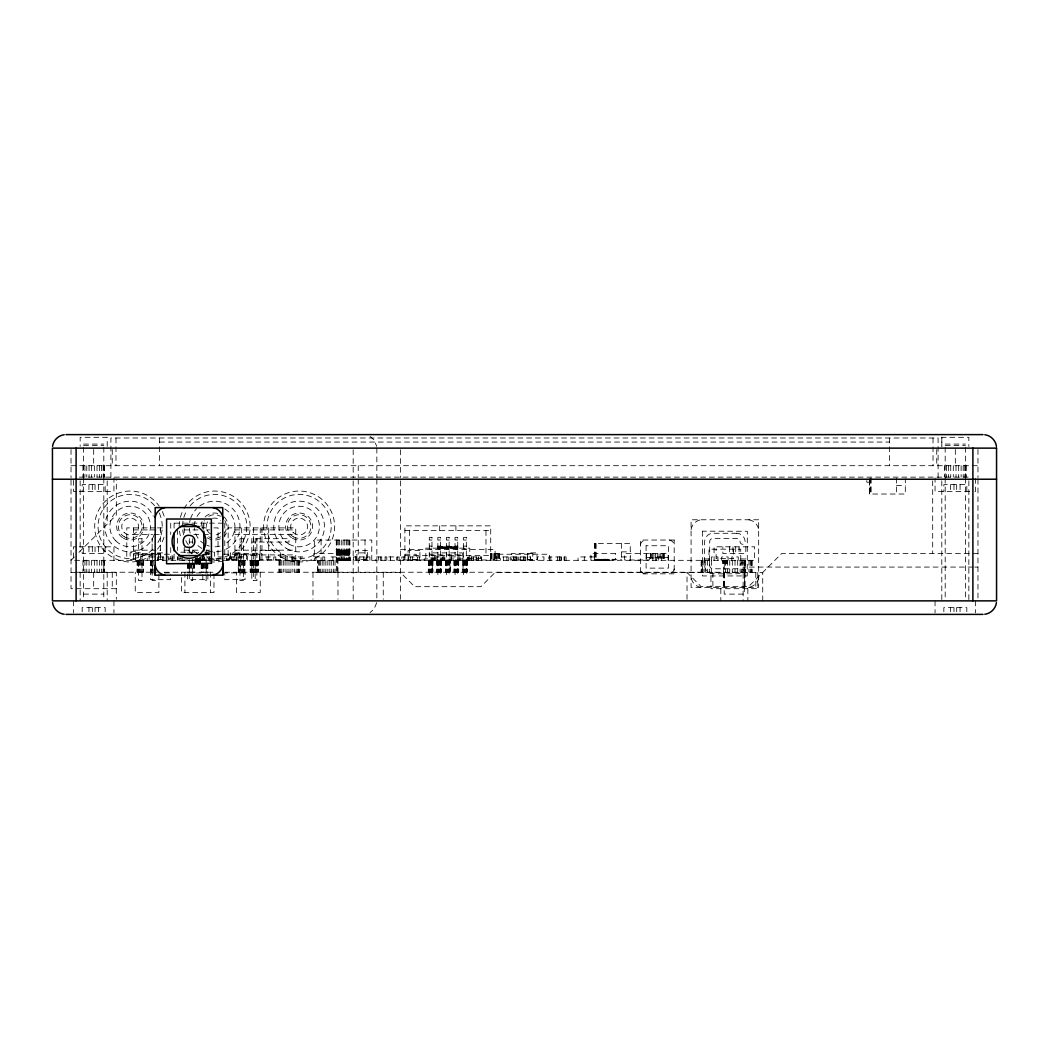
<?xml version="1.0" encoding="UTF-8"?>
<svg xmlns="http://www.w3.org/2000/svg" width="1049" height="1049" viewBox="0 0 1049 1049"><rect width="100%" height="100%" fill="white"/><g stroke="black" fill="none" stroke-linecap="round" stroke-linejoin="round"><path stroke-width="0.75" stroke-dasharray="5 3.75" d="M152.131 542.071L152.131 538.688L152.131 580.595L155.514 580.595L155.514 577.37M253.504 542.071L253.504 538.688M256.887 542.071L256.887 538.688L256.887 580.595L251.812 580.595L251.812 538.688L288.986 538.688L288.986 542.071L251.812 542.071M490.827 553.557L490.827 560.323L490.88 553.557L499.376 553.557M596.107 543.421L596.238 560.323M691.081 529.614L691.081 529.588A11.801 11.801 0 0 1 700.889 519.766M336.283 540.038L336.283 560.323M376.722 602.624L374.047 609.089L370.074 612.577M71.03 560.323L74.427 556.927M78.963 552.39L116.308 515.033L116.308 479.223M941.832 437.315L941.832 446.441L941.818 437.315L968.843 437.315L968.843 446.441M159.566 442.049L889.434 442.049M83.54 444.081L103.812 444.081M945.188 444.081L965.46 444.081M83.54 445.432L103.812 445.432M945.188 445.432L965.46 445.432M71.03 465.704L977.97 465.704M79.37 477.138L969.63 477.138M869.503 482.199L866.802 482.199L866.802 480.521M896.528 485.582L905.313 485.582M76.118 491.391L73.404 491.391L73.404 477.872M79.344 491.391L113.948 491.391L113.948 477.872M969.656 491.391L935.052 491.391L935.052 477.872M974.914 491.391L975.596 491.391L975.596 477.872M869.595 494.027L869.503 478.147L869.464 494.027L905.313 494.027L905.313 478.672M223.175 523.149L170.712 523.149L170.712 534.544M155.803 527.883L126.785 527.883L126.785 560.323M157.402 527.883L163.277 527.883M201.723 527.883L209.669 527.883M213.97 527.883L218.022 527.883L218.022 560.323M133.551 529.902L160.576 529.902M184.231 529.902L198.549 529.902M206.496 529.902L209.669 529.902M234.924 529.902L295.739 529.902M404.888 530.584L490.709 530.584M133.551 534.636L152.63 534.636M154.216 534.636L160.576 534.636M193.777 534.636L201.723 534.636M203.309 534.636L209.669 534.636M234.924 534.636L295.739 534.636M429.277 540.038L431.978 540.038M437.866 540.038L440.567 540.038M446.441 540.038L449.142 540.038M455.03 540.038L457.731 540.038M463.606 540.038L466.32 540.038M138.612 542.071L141.995 542.071M189.305 542.071L192.675 542.071M239.985 542.071L243.368 542.071M429.277 546.123L431.978 546.123M437.866 546.123L440.567 546.123M446.441 546.123L449.142 546.123M455.03 546.123L457.731 546.123M463.606 546.123L466.32 546.123M76.118 546.804L73.404 546.804L73.404 560.323L754.611 560.323L754.611 546.804L714.067 546.804L714.067 560.323M79.344 546.804L113.948 546.804L113.948 560.323M437.669 546.804L457.915 546.804L457.875 548.155M429.277 548.824L431.978 548.824M437.866 548.824L440.567 548.824M446.441 548.824L449.142 548.824M455.03 548.824L457.731 548.824M463.606 548.824L466.32 548.824M400.495 549.506L495.102 549.506L495.102 559.982L400.495 559.982M133.551 550.174L160.576 550.174M184.231 550.174L200.136 550.174M206.496 550.174L209.669 550.174M234.924 550.174L295.739 550.174M336.296 550.174L349.789 550.174M621.48 551.866L630.265 551.866M180.848 552.207L198.549 552.207M204.988 552.207L214.639 552.207L214.639 559.982L180.848 559.982L180.848 555.314M157.534 552.889L165.139 552.889M187.273 552.889L198.549 552.889M205.001 552.889L208.227 552.889L208.227 559.982M133.551 553.557L155.803 553.557M157.402 553.557L160.576 553.557M204.909 553.557L211.269 553.557M234.924 553.557L261.948 553.557M341.869 553.557L313.821 553.557L313.821 560.323M977.97 553.557L781.649 553.557L748.527 586.679L701.217 586.679L687.029 572.479L687.029 599.294M204.647 554.239L209.236 554.239L209.236 560.323M223.424 554.239L259.916 554.239L259.916 560.323M405.045 554.239L416.204 554.239L416.204 560.323M133.551 554.908L160.576 554.908M201.723 554.908L209.669 554.908M234.924 554.908L295.739 554.908M429.211 554.908L463.002 554.908L463.042 572.23M404.888 555.59L490.709 555.59M211.269 556.94L199.612 556.94L199.664 564.375M222.926 556.94L216.5 556.94L216.671 560.323M243.198 556.94L226.636 556.94L226.636 560.323M280.699 556.94L302.833 556.94L302.833 560.323M449.142 556.94L459.96 556.94L459.96 560.323M594.442 556.94L578.051 556.94L578.051 560.323M621.48 556.94L630.265 556.94M662.194 556.94L655.769 556.94L655.769 560.323M646.486 557.609L668.108 557.609M468.077 558.291L481.583 558.291M168.351 558.96L181.923 558.96M231.541 558.96L195.402 558.96L195.494 564.375L195.717 558.96M471.447 558.96L424.15 558.96L424.15 560.323M708.993 558.96L703.25 558.96L703.25 560.323M740.764 558.96L746.508 558.96L746.508 560.323M594.416 559.301L621.48 559.301M157.534 559.642L165.139 559.642M280.699 559.642L260.086 559.642L260.086 550.515L280.699 550.515L280.699 560.323M527.542 559.642L536.996 559.642L536.996 552.889L527.542 552.889L527.542 560.323M722.866 563.693L722.866 560.323L722.853 563.693L726.865 563.693L726.891 560.323M973.092 567.076L743.125 567.076L743.125 600.867M974.718 567.076L977.97 567.076M76.105 572.23L157.311 572.23M164.26 572.23L213.97 572.23M224.656 572.23L751.963 572.23L751.963 560.323M71.03 572.479L116.308 572.479L116.308 599.294M153.56 572.911L150.44 572.911L150.44 579.664L170.712 579.664L170.712 574.262M164.483 572.911L170.712 572.911M187.614 572.911L207.886 572.911M116.308 588.699L71.03 588.699L71.03 479.223M83.54 594.114L103.812 594.114M700.902 587.348L700.929 587.348A11.801 11.801 0 0 1 691.094 577.553M370.074 436.423L374.047 439.911L376.722 446.376M977.97 449.483L977.97 477.715M977.97 479.223L977.97 599.254M975.596 600.867L975.596 612.878M968.843 480.848L968.843 600.867M966.811 491.391L966.811 484.625L943.838 484.625L943.838 491.391M966.811 611.685L966.811 607.62L943.838 607.62L943.838 611.685M966.142 465.704L966.142 477.138M965.801 465.704L965.801 477.138M965.46 447.294L965.46 477.872M965.46 478.16L965.46 599.228M964.805 465.704L964.805 477.138M963.205 465.704L963.205 477.138M961.12 465.704L961.12 477.138M960.058 484.625L960.058 491.391M960.058 607.62L960.058 611.685M958.668 465.704L958.668 477.138M956.675 484.625L956.675 491.391M956.675 607.62L956.675 611.685M956.006 465.704L956.006 477.138M955.324 449.483L955.324 465.704M953.974 484.625L953.974 491.391M953.974 607.62L953.974 611.685M953.305 465.704L953.305 477.138M950.722 465.704L950.722 477.138M950.591 484.625L950.591 491.391M950.591 607.62L950.591 611.685M948.427 465.704L948.427 477.138M946.578 465.704L946.578 477.138M945.188 447.294L945.188 477.872M945.188 478.16L945.188 599.228M944.598 465.704L944.598 477.138M941.805 480.848L941.805 600.867M938.094 477.715L938.094 437.997L110.906 437.997L110.906 477.715M936.744 449.483L936.744 465.704M935.052 600.867L935.052 612.878M933.02 437.997L933.02 465.704M932.692 480.835L932.692 553.557M896.528 478.147L896.528 494.027M889.434 437.997L889.434 465.704M871.155 478.147L871.155 494.027M870.513 478.147L870.513 494.027M869.962 478.147L869.962 494.027M762.728 600.867L762.728 572.479L495.102 572.479L480.914 586.679L414.683 586.679L400.495 572.479L312.969 572.479L312.969 599.294M757.745 572.479L757.745 588.699L710.934 588.699L710.934 572.479M755.791 572.479L755.791 588.699M751.91 560.323L751.91 572.23M751.176 560.323L751.176 572.23M750.245 560.323L750.245 572.23M748.973 560.323L748.973 572.23M747.858 588.699L747.858 600.867M745.826 546.804L745.826 553.557L722.853 553.557L722.853 546.804M745.669 560.323L745.669 572.23M745.144 560.323L745.144 572.23M745.065 572.479L745.065 588.699M744.816 560.323L744.816 572.23M744.672 572.479L744.672 588.699M744.475 560.323L744.475 594.114L724.203 594.114L724.295 560.323M743.807 560.323L743.754 572.23M742.22 560.323L742.22 572.23M741.774 560.323L741.774 572.23M740.764 560.323L740.751 549.165L708.993 549.165L708.993 560.323M740.135 560.323L740.135 572.23M739.073 546.804L739.073 553.557M738.221 560.323L738.221 556.94L731.809 556.94L731.809 560.323M737.683 560.323L737.683 572.23M735.69 546.804L735.69 553.557M735.021 560.323L735.021 572.23M733.657 549.165L733.657 558.632L716.087 558.632L716.087 549.165M732.989 546.804L732.989 553.557M732.307 560.323L732.307 572.23M729.737 560.323L729.737 572.23M729.606 546.804L729.606 553.557M728.085 560.323L728.085 556.94L721.673 556.94L721.673 560.323M727.442 560.323L727.442 572.23M726.708 560.323L726.708 563.693M726.498 560.323L726.419 563.693M726.236 563.693L726.144 560.323L726.039 563.693M725.816 560.323L725.816 563.693M725.58 560.323L725.593 572.23M725.331 560.323L725.331 563.693M725.069 560.323L725.2 563.693M724.938 560.323L724.938 563.693M724.807 560.323L724.675 563.693L724.557 560.323M724.387 572.479L724.387 588.699M724.059 563.693L724.059 560.323L723.823 563.693M723.994 572.479L723.994 588.699M723.613 572.23L723.508 560.323L723.338 563.693M723.613 572.479L723.613 588.699M723.115 560.323L723.115 563.693M720.82 588.699L720.82 600.867M717.949 560.323L717.949 556.94L711.524 556.94L711.524 560.323M712.874 572.479L712.874 588.699M711.366 560.323L711.366 572.23M709.373 560.323L709.373 572.23M707.459 560.323L707.459 572.23M705.702 560.323L705.702 572.23M704.154 560.323L704.154 572.23M702.896 560.323L702.896 572.23M701.951 560.323L701.951 572.23M701.375 560.323L701.217 572.23L701.178 560.323M668.108 560.323L668.108 553.557L624.693 553.557L624.693 559.982L649.357 559.982L649.357 553.557M664.109 553.557L664.109 560.323M663.886 553.557L664.056 560.323M663.204 553.557L663.204 560.323M662.116 553.557L662.194 560.323M661.683 557.609L661.683 560.323M660.7 553.557L660.7 560.323M659.06 553.557L659.06 560.323M658.313 557.609L658.313 560.323M657.29 553.557L657.29 560.323M656.281 557.609L656.281 560.323M655.533 553.557L655.533 560.323M653.894 553.557L653.894 560.323M652.898 557.609L652.898 560.323M652.478 553.557L652.478 560.323M651.39 553.557L651.39 560.323M650.708 553.557L650.537 560.323L650.485 553.557M646.486 553.557L646.486 560.323M630.265 560.323L630.265 543.421L594.416 543.421L594.442 560.323L594.442 555.249L591.741 555.249L591.741 556.94M621.48 543.421L621.48 560.323M609.653 559.301L609.653 560.323M607.961 559.301L607.961 560.323M607.305 559.301L607.305 560.323M606.742 559.301L606.742 560.323M606.178 559.301L606.309 560.323M605.798 559.301L605.798 560.323M605.247 559.301L605.247 560.323M604.578 559.301L604.578 560.323M603.922 559.301L603.922 560.323M603.359 559.301L603.359 560.323M602.991 560.323L602.926 559.301L602.86 560.323M602.428 559.301L602.428 560.323M601.864 559.301L601.864 560.323M601.208 559.301L601.208 560.323M600.539 559.301L600.539 560.323M599.989 559.301L599.989 560.323M599.608 559.301L599.608 560.323M599.477 559.301L599.412 560.323M599.045 559.301L599.045 560.323M598.481 559.301L598.481 560.323M597.825 559.301L597.825 560.323M597.169 559.301L597.169 560.323M596.606 559.301L596.606 560.323M595.452 543.421L595.452 559.301M594.914 543.421L594.914 559.301M584.306 556.94L584.306 560.323M566.067 560.323L566.067 556.94L548.824 556.94L548.824 560.323M564.375 556.94L564.375 560.323M564.034 556.94L564.034 560.323M561.333 556.94L561.333 560.323M560.992 556.94L560.992 560.323M559.642 556.94L559.642 560.323M559.301 556.94L559.301 560.323M557.609 556.94L557.609 560.323M550.856 556.94L550.856 560.323M549.506 560.323L549.506 554.239L494.761 554.239L494.761 560.323M543.933 560.323L543.933 556.94L537.508 556.94L537.508 560.323M530.584 560.323L530.584 556.94L500.176 556.94L500.334 560.323M530.414 556.94L530.414 560.323M527.201 556.94L527.201 560.323M525.51 556.94L525.51 560.323M523.989 556.94L523.989 560.323M523.818 556.94L523.818 560.323M520.278 556.94L520.278 560.323M518.757 556.94L518.757 560.323M517.065 556.94L517.065 560.323M516.724 556.94L516.724 560.323M515.203 556.94L515.203 560.323M513.853 556.94L513.853 560.323M513.682 556.94L513.682 560.323M510.312 556.94L510.312 560.323M508.791 556.94L508.791 560.323M506.929 556.94L506.929 560.323M503.546 556.94L503.546 560.323M499.324 553.557L499.376 560.323M499.167 553.557L499.167 560.323M498.655 553.557L498.655 560.323M497.305 553.557L497.305 560.323M496.793 560.323L496.793 556.94L493.41 556.94L493.41 560.323M496.111 553.557L496.111 560.323M495.272 553.557L495.272 560.323M494.59 553.557L494.59 560.323M494.092 553.557L494.092 560.323M492.912 553.557L492.912 560.323M491.037 553.557L491.037 560.323M490.709 560.323L490.709 525.851L404.888 525.851L404.888 560.323M485.975 530.584L485.975 555.59M481.583 560.323L481.583 556.94L467.736 556.94L467.736 560.323M480.914 556.94L480.914 558.291M478.541 556.94L478.541 560.323M478.213 556.94L478.213 560.323M476.521 556.94L476.521 560.323M476.18 556.94L476.18 560.323M473.479 556.94L473.479 560.323M471.447 556.94L471.447 560.323M469.755 560.323L469.755 548.155L425.828 548.155L425.828 558.96M468.746 556.94L468.746 558.291M468.077 556.94L468.077 560.323M467.251 560.323L467.329 572.23M467.028 560.323L467.028 572.23M466.687 560.323L466.687 572.23M466.228 560.323L466.228 572.23M465.69 560.323L465.69 572.23M465.113 560.323L465.113 572.23M464.523 560.323L464.523 572.23M463.96 560.323L463.96 572.23M462.609 560.323L462.609 572.23M462.321 554.908L462.321 552.889L429.893 552.889L429.893 554.908M458.741 560.323L458.675 572.23M458.452 560.323L458.452 572.23M458.098 560.323L458.098 572.23M457.928 556.94L457.928 560.323M457.39 546.804L457.39 548.155M457.194 546.804L457.194 548.155M457.115 560.323L457.115 572.23M456.971 546.804L456.971 548.155M456.708 546.804L456.708 548.155M456.525 560.323L456.525 572.23M456.433 546.804L456.433 548.155M456.131 546.804L456.131 548.155M455.909 525.851L455.909 530.584M455.935 560.323L455.935 572.23M455.791 546.804L455.791 548.155M455.436 546.804L455.436 548.155M455.371 560.323L455.371 572.23M454.873 560.323L454.873 572.23M454.663 546.804L454.663 548.155M454.466 560.323L454.466 572.23M454.243 546.804L454.243 548.155M454.178 560.323L454.178 572.23M454.033 560.323L454.033 572.23M453.797 546.804L453.797 548.155M453.338 546.804L453.338 548.155M452.866 546.804L452.866 548.155M452.368 546.804L452.368 548.155M451.87 546.804L451.87 548.155M451.345 546.804L451.345 548.155M451.345 556.94L451.345 560.323M451.175 556.94L451.175 560.323M450.821 546.804L450.821 548.155M450.283 546.804L450.283 548.155M449.746 546.804L449.746 548.155M449.864 560.323L449.864 572.23M449.523 560.323L449.523 572.23M448.631 546.804L448.631 548.155M448.526 560.323L448.526 572.23M448.08 546.804L448.08 548.155M447.949 560.323L447.949 572.23M447.517 546.804L447.517 548.155M447.359 560.323L447.359 572.23M446.966 546.804L446.966 548.155M446.795 560.323L446.795 572.23M446.284 560.323L446.284 572.23M445.851 546.804L445.851 548.155M445.877 560.323L445.877 572.23M445.602 560.323L445.602 572.23M445.445 560.323L445.445 572.23M445.314 546.804L445.314 548.155M444.776 546.804L444.776 548.155M444.75 560.323L444.75 556.94L431.073 556.94L431.073 560.323M444.238 546.804L444.238 548.155M443.727 546.804L443.727 548.155M443.216 546.804L443.216 548.155M443.071 556.94L443.071 560.323M442.73 546.804L442.73 548.155M442.73 556.94L442.73 560.323M442.258 546.804L442.258 548.155M441.799 546.804L441.799 548.155M441.511 560.323L441.511 572.23M441.354 546.804L441.354 548.155M441.288 560.323L441.288 572.23M441.039 556.94L441.039 560.323M440.934 546.804L440.934 548.155M440.934 560.323L440.934 572.23M440.475 560.323L440.475 572.23M440.147 546.804L440.147 548.155M439.951 560.323L439.951 572.23M439.688 525.851L439.688 530.584M439.793 546.804L439.793 548.155M439.465 546.804L439.465 548.155M439.361 560.323L439.361 572.23M439.164 546.804L439.164 548.155M438.875 546.804L438.875 548.155M438.77 560.323L438.77 572.23M438.626 546.804L438.626 548.155M438.403 546.804L438.403 548.155M438.207 546.804L438.207 548.155M438.207 560.323L438.207 572.23M438.036 546.804L437.905 548.155M437.485 556.94L437.485 560.323M437.302 560.323L437.302 572.23M437.013 560.323L437.013 572.23M436.869 560.323L436.869 572.23M435.964 556.94L435.964 560.323M434.286 556.94L434.286 560.323M433.945 556.94L433.945 560.323M432.922 560.323L432.922 572.23M432.699 560.323L432.699 572.23M432.254 556.94L432.358 572.23M431.9 560.323L431.9 572.23M431.362 560.323L431.362 572.23M430.785 560.323L430.785 572.23M430.182 560.323L430.182 572.23M429.618 560.323L429.618 572.23M429.12 560.323L429.12 572.23M428.713 560.323L428.713 572.23M428.438 560.323L428.28 572.23M419.416 560.323L419.416 556.94L401.846 556.94L401.846 560.323M417.384 556.94L417.384 560.323M412.65 556.94L412.65 560.323M410.631 556.94L410.631 560.323M409.608 530.584L409.608 555.59M408.599 556.94L408.599 560.323M403.865 556.94L403.865 560.323M400.495 449.772L400.495 477.583M400.495 480.848L400.495 599.241M399.144 560.323L399.144 556.94L388.327 556.94L388.327 560.323M397.112 556.94L397.112 560.323M396.942 556.94L396.942 560.323M390.516 556.94L390.516 560.323M390.359 556.94L390.359 560.323M386.806 560.323L386.806 556.94L375.319 556.94L375.319 560.323M385.114 556.94L385.114 560.323M383.252 572.479L383.252 599.294M381.731 556.94L381.731 560.323M380.381 556.94L380.381 560.323M378.689 556.94L378.689 560.323M376.84 448.133L376.84 477.583M376.84 479.223L376.84 599.241M371.766 560.323L371.766 540.038L314.32 540.038L314.32 560.323M369.904 560.323L369.904 556.94L353.356 556.94L353.356 560.323M367.032 556.94L367.032 560.323M366.363 559.642L366.363 552.889L356.896 552.889L356.896 559.642M365.013 540.038L365.013 560.323M363.492 556.94L363.492 560.323M359.768 556.94L359.768 560.323M358.247 465.704L358.247 477.715M358.247 479.223L358.247 572.479M356.227 556.94L356.227 560.323M353.185 449.772L353.185 477.583M353.185 480.848L353.185 599.241M350.143 560.323L350.143 556.94L330.881 556.94L330.881 560.323M349.868 540.038L349.868 560.323M349.632 540.038L349.75 560.323M349.474 550.174L349.474 560.323M349.16 550.174L349.33 560.323M348.95 540.038L348.963 560.323M348.753 550.174L348.753 560.323M348.517 550.174L348.517 560.323M348.255 550.174L348.111 560.323M347.862 540.038L347.966 560.323M347.678 550.174L347.678 560.323M347.35 550.174L347.35 560.323M347.022 550.174L347.022 560.323M346.668 550.174L346.668 560.323M346.458 540.038L346.458 560.323M346.301 550.174L346.301 560.323M345.921 550.174L345.921 560.323M345.527 550.174L345.527 560.323M345.134 550.174L345.134 560.323M344.806 540.038L344.806 560.323M344.728 550.174L344.57 560.323M344.308 550.174L344.308 560.323M343.888 550.174L343.888 560.323M343.469 550.174L343.469 560.323M343.049 540.038L343.049 560.323M342.617 550.174L342.617 560.323M342.197 550.174L342.197 560.323M341.777 550.174L341.869 560.323M341.699 556.94L341.699 560.323M341.371 550.174L341.358 560.323M341.279 540.038L341.279 560.323M340.951 550.174L340.951 560.323M340.558 550.174L340.558 560.323M340.164 550.174L340.164 560.323M339.784 550.174L339.784 560.323M339.64 540.038L339.666 560.323M339.43 550.174L339.325 560.323M339.076 550.174L339.076 560.323M338.735 550.174L338.735 560.323M338.224 540.038L338.421 560.323M338.119 550.174L338.145 560.323M337.844 550.174L337.975 572.23M337.975 572.479L337.975 599.294M337.581 550.174L337.581 560.323M337.149 540.038L337.253 572.23M337.122 550.174L336.926 560.323M336.768 550.174L336.768 560.323M336.506 550.174L336.506 560.323M336.467 540.038L336.309 572.23M335.037 560.323L335.037 572.23M333.503 560.323L333.503 572.23M332.913 556.94L332.913 560.323M331.733 560.323L331.733 572.23M329.832 560.323L329.832 572.23M327.839 560.323L327.839 572.23M325.859 560.323L325.859 572.23M324.797 560.323L324.797 556.94L313.992 556.94L313.992 560.323M323.944 560.323L323.944 572.23M322.777 556.94L322.777 560.323M322.187 560.323L322.187 572.23M321.086 540.038L321.086 560.323M320.64 560.323L320.64 572.23M319.368 560.323L319.368 572.23M318.424 560.323L318.424 572.23M317.847 572.23L317.703 560.323L317.65 572.23M316.011 556.94L316.011 560.323M300.814 556.94L300.814 560.323M299.162 560.323L299.122 572.23M298.978 560.323L298.978 572.23M298.388 560.323L298.388 572.23M297.457 560.323L297.457 572.23M296.185 560.323L296.185 572.23M295.739 560.323L295.739 527.883L228.157 527.883L228.157 560.323M294.638 560.323L294.638 572.23M294.048 556.94L294.048 560.323M292.881 560.323L292.881 572.23M292.186 556.94L292.186 560.323M292.028 556.94L292.028 560.323M290.966 560.323L290.966 572.23M288.986 560.323L288.986 572.23M287.124 556.94L287.124 560.323M286.993 560.323L286.993 572.23M285.774 556.94L285.774 560.323M285.079 560.323L285.079 572.23M283.322 560.323L283.322 572.23M281.775 560.323L281.775 572.23M280.516 560.323L280.516 572.23M279.572 560.323L279.572 572.23M278.995 560.323L278.85 572.23M275.808 560.323L275.808 556.94L264.991 556.94L264.991 560.323M273.776 556.94L273.776 560.323M268.701 527.883L268.701 560.323M267.023 556.94L267.023 560.323M261.948 527.883L261.948 560.323M260.257 527.883L260.257 553.557M260.257 572.23L260.257 592.515L236.602 592.515L236.602 572.23M259.588 560.323L259.588 555.59L247.42 555.59L247.42 560.323M258.46 560.323L258.46 572.23M258.159 560.323L258.159 572.23M257.661 560.323L257.661 572.23M257.005 560.323L257.005 572.23M256.467 560.323L256.467 572.23M256.231 560.323L256.231 572.23M255.969 560.323L255.969 572.23M255.405 560.323L255.405 572.23M255.195 538.688L255.195 580.595M254.54 560.323L254.553 572.23M253.714 560.323L253.714 572.23M253.504 527.883L253.504 580.595M253.032 560.323L253.032 572.23M252.875 560.323L252.875 572.23M252.455 560.323L252.455 572.23M252.048 560.323L252.062 572.23M251.354 560.323L251.354 572.23M250.763 560.323L250.763 572.23M250.357 560.323L250.357 572.23M250.147 560.323L250.147 572.23M246.41 554.239L246.41 560.323M245.06 560.323L244.955 572.23M244.64 560.323L244.64 572.23M244.142 560.323L244.142 572.23M243.486 560.323L243.486 572.23M242.725 560.323L242.725 572.23M241.886 560.323L241.886 572.23M241.676 527.883L241.676 560.323M241.047 560.323L241.047 572.23M240.326 556.94L240.234 572.23M239.526 560.323L239.526 572.23M238.936 560.323L238.936 572.23M238.529 560.323L238.529 572.23M238.293 556.94L238.32 572.23M236.943 554.239L236.943 560.323M236.772 556.94L236.772 560.323M234.924 527.883L234.924 560.323M233.062 556.94L233.062 560.323M231.541 556.94L231.541 560.323M229.508 556.94L229.508 560.323M224.774 523.149L224.774 558.96M213.97 573.79L213.97 592.515L181.529 592.515L181.529 572.23M210.587 572.23L210.587 592.515M209.577 556.94L209.577 560.323M207.886 563.3L207.781 572.23M207.886 574.262L207.886 579.664L187.614 579.664L187.614 574.262M207.466 563.3L207.466 572.23M206.968 563.3L206.968 572.23M206.312 563.3L206.312 572.23M206.194 549.978L206.194 580.595L202.811 580.595L202.811 574.144M205.552 563.3L205.552 572.23M204.712 563.3L204.712 572.23M204.503 556.94L204.503 560.323M203.834 523.149L203.834 528.027M203.834 554.082L203.834 558.96M203.873 563.3L203.873 572.23M203.073 563.3L203.073 572.23M202.811 554.803L202.811 572.531M202.483 556.94L202.483 560.323M202.352 563.3L202.352 572.23M201.775 563.3L201.775 572.23M201.369 563.3L201.369 572.23M201.159 563.3L201.159 572.23M200.792 556.94L200.792 560.323M200.451 558.96L200.451 564.375M200.241 558.96L200.307 564.375M199.887 558.96L200.084 564.375M199.782 558.96L199.782 564.375M199.244 558.96L199.389 564.375M199.1 558.96L199.1 564.375M198.943 558.96L198.943 564.375M198.615 558.96L198.615 564.375M198.445 558.96L198.445 564.375M198.274 558.96L198.274 564.375M198.104 558.96L197.92 564.375M197.75 558.96L197.75 564.375M197.566 558.96L197.566 563.025M197.396 558.96L197.396 563.025M197.225 558.96L197.225 564.375M196.884 558.96L196.884 564.375M196.714 558.96L196.714 564.375M196.556 558.96L196.556 564.375M196.242 558.96L196.242 564.375M195.966 558.96L195.966 564.375M195.888 556.94L195.835 564.375M195.193 558.96L195.193 563.025M195.048 560.323L195.062 564.375M194.367 563.3L194.262 572.23M193.947 563.3L193.947 572.23M193.449 563.3L193.449 572.23M192.675 538.688L192.675 543.526M192.675 549.978L192.675 553.19M192.675 559.642L192.675 580.595L189.305 580.595L189.305 574.144M192.033 563.3L192.033 572.23M191.206 563.3L191.206 572.23M190.354 563.3L190.354 572.23M189.554 563.3L189.554 572.23M189.305 538.688L189.305 545.139M189.305 546.752L189.305 553.19M189.305 559.642L189.305 572.531M188.833 563.3L188.833 572.23M188.256 563.3L188.256 572.23M187.85 563.3L187.85 572.23M187.64 563.3L187.64 572.23M184.912 572.23L184.912 592.515M184.231 527.883L184.231 534.361M184.231 547.342L184.231 553.833M182.211 558.068L182.211 560.323M178.999 560.323L178.999 556.94L172.574 556.94L172.744 560.323M177.478 529.496L177.478 550.581M177.478 557.071L177.478 560.323M174.095 523.149L174.095 529.758M174.095 554.082L174.095 558.96M172.062 560.323L172.062 554.239L135.57 554.239L135.57 560.323M170.712 547.565L170.712 558.96M168.863 560.323L168.863 556.94L147.227 556.94L147.227 560.323M163.788 556.94L163.788 560.323M162.438 556.94L162.438 560.323M160.576 527.883L160.576 560.323M159.566 437.997L159.566 465.704M158.884 573.79L158.884 592.515L135.242 592.515L135.242 572.23M158.727 556.94L158.727 560.323M158.556 554.239L158.556 560.323M157.363 556.94L157.363 560.323M153.193 560.323L153.193 572.23M152.302 556.94L152.38 572.23M151.672 560.323L151.672 572.23M151.082 560.323L151.082 572.23M150.676 560.323L150.676 572.23M150.466 560.323L150.466 572.23M149.089 554.239L149.089 560.323M143.687 560.323L143.582 572.23M143.267 560.323L143.267 572.23M142.769 560.323L142.769 572.23M141.353 560.323L141.353 572.23M140.514 560.323L140.514 572.23M139.674 560.323L139.674 572.23M138.861 560.323L138.861 572.23M138.153 560.323L138.153 572.23M137.576 560.323L137.576 572.23M137.157 560.323L136.947 572.23M133.551 527.883L133.551 560.323M115.98 437.997L115.98 465.704M113.948 600.867L113.948 612.878M112.256 449.483L112.256 465.704M112.256 572.479L112.256 588.699M107.195 446.441L107.195 437.315L80.157 437.315L80.157 446.441M107.195 480.822L107.195 524.159M107.195 572.479L107.195 600.867M105.162 491.391L105.162 484.625L82.189 484.625L82.189 491.391M105.162 546.804L105.162 553.557L82.189 553.557L82.189 546.804M105.162 611.685L105.162 607.62L82.189 607.62L82.189 611.685M104.494 465.704L104.494 477.138M104.48 560.323L104.48 572.23M104.153 465.704L104.153 477.138M104.153 560.323L104.153 572.23M103.812 447.294L103.812 477.872M103.812 478.16L103.812 599.228M103.156 465.704L103.156 477.138M103.156 560.323L103.156 572.23M101.556 465.704L101.556 477.138M101.556 560.323L101.556 572.23M99.471 465.704L99.471 477.138M99.471 560.323L99.471 572.23M98.409 484.625L98.409 491.391M98.409 546.804L98.409 553.557M98.409 607.62L98.409 611.685M97.019 465.704L97.019 477.138M97.019 560.323L97.019 572.23M95.026 484.625L95.026 491.391M95.026 546.804L95.026 553.557M95.026 607.62L95.026 611.685M94.358 465.704L94.358 477.138M94.358 560.323L94.358 572.23M93.676 449.483L93.676 465.704M93.676 572.479L93.676 588.699M92.325 484.625L92.325 491.391M92.325 546.804L92.325 553.557M92.325 607.62L92.325 611.685M91.643 465.704L91.643 477.138M91.643 560.323L91.643 572.23M89.073 465.704L89.073 477.138M88.942 484.625L88.942 491.391M88.942 546.804L88.942 553.557M89.073 560.323L89.073 572.23M88.942 607.62L88.942 611.685M86.779 465.704L86.779 477.138M86.779 560.323L86.779 572.23M84.93 465.704L84.93 477.138M84.93 560.323L84.93 572.23M83.54 447.294L83.54 477.872M83.54 478.16L83.54 599.228M82.95 465.704L82.95 477.138M82.95 560.323L82.95 572.23M80.157 480.862L80.157 551.197M80.157 572.479L80.157 600.867M73.404 600.867L73.404 612.878M71.03 449.483L71.03 477.715M183.916 508.791A35.482 35.482 0 0 1 232.38 495.797A35.482 35.482 0 0 1 245.374 544.274A35.482 35.482 0 0 1 196.897 557.255M191.836 553.702A35.482 35.482 0 0 1 187.469 549.335M180.376 535.711A35.482 35.482 0 0 1 179.471 531.161M179.169 526.532A35.482 35.482 0 0 1 179.707 520.356M180.376 517.341A35.482 35.482 0 0 1 183.182 510.142M164.011 537.193A35.482 35.482 0 0 1 155.252 551.617M152.984 553.702A35.482 35.482 0 0 1 102.343 548.535A35.482 35.482 0 0 1 108.978 498.065A35.482 35.482 0 0 1 159.238 506.182M162.32 511.532A35.482 35.482 0 0 1 164.444 517.341M199.756 506.024A25.346 25.346 0 0 1 236.917 514.443A25.346 25.346 0 0 1 223.725 550.187M221.208 551A25.346 25.346 0 0 1 205.565 550.187M201.972 548.47A25.346 25.346 0 0 1 196.727 544.444M190.171 533.089A25.346 25.346 0 0 1 189.305 526.532M189.607 522.559A25.346 25.346 0 0 1 190.171 519.963M190.538 518.704A25.346 25.346 0 0 1 196.727 508.608M154.269 534.347A25.346 25.346 0 0 1 116.006 547.539A25.346 25.346 0 0 1 113.869 507.113A25.346 25.346 0 0 1 153.311 516.213M669.288 540.038A5.914 5.914 0 0 1 674.192 544.956M674.192 568.925A5.914 5.914 0 0 1 669.288 573.829M640.401 544.956A5.901 5.901 0 0 1 645.305 540.051M645.305 573.829A5.901 5.901 0 0 1 640.401 568.938M748.855 519.766A11.827 11.827 0 0 1 758.663 529.601M758.663 577.514A11.827 11.827 0 0 1 748.855 587.348M220.618 532.499A8.444 8.444 0 0 1 214.639 534.977M210.416 533.849A8.444 8.444 0 0 1 208.672 520.553M212.462 518.363A8.444 8.444 0 0 1 220.618 520.553M224.879 520.619A11.827 11.827 0 0 1 224.879 532.446M220.552 536.773A11.827 11.827 0 0 1 214.639 538.36M211.583 537.953A11.827 11.827 0 0 1 208.725 536.773M203.218 529.588A11.827 11.827 0 0 1 204.398 520.619M208.725 516.292A11.827 11.827 0 0 1 220.552 516.292M224.198 516.973A13.519 13.519 0 0 1 224.198 536.078M220.356 538.78A13.519 13.519 0 0 1 205.08 536.078M201.133 526.532A13.519 13.519 0 0 1 202.942 519.766M205.08 516.973A13.519 13.519 0 0 1 218.14 513.472M190.053 505.893A32.099 32.099 0 0 1 233.442 500.504A32.099 32.099 0 0 1 241.965 543.382A32.099 32.099 0 0 1 199.808 555M197.409 553.61A32.099 32.099 0 0 1 191.941 549.23M188.348 544.929A32.099 32.099 0 0 1 185.555 540.104M183.641 534.833A32.099 32.099 0 0 1 186.84 510.483M224.774 508.975A20.272 20.272 0 0 1 224.774 544.09M219.897 546.109A20.272 20.272 0 0 1 214.639 546.804M209.394 546.109A20.272 20.272 0 0 1 206.889 545.257M204.503 544.09A20.272 20.272 0 0 1 194.406 527.844M194.406 525.208A20.272 20.272 0 0 1 195.062 521.274M197.081 516.396A20.272 20.272 0 0 1 202.3 510.443M159.251 512.961A32.099 32.099 0 0 1 157.966 542.582M152.866 549.23A32.099 32.099 0 0 1 106.814 548.561A32.099 32.099 0 0 1 108.821 502.55A32.099 32.099 0 0 1 154.754 505.893M491.548 553.557L491.548 560.323L491.548 553.557M646.066 545.795L646.105 568.125L668.488 568.125L668.488 545.742L646.105 545.742M702.424 531.279L702.502 575.94L747.255 575.94L747.321 531.279L702.489 531.174M758.663 519.766L691.081 519.766L691.081 587.348L758.663 587.348L758.663 519.766M736.7 533.285L713.045 533.285A8.444 8.444 0 0 0 704.6 541.73L704.6 565.385A8.444 8.444 0 0 0 713.045 573.829L736.7 573.829A8.444 8.444 0 0 0 745.144 565.385A2.531 2.531 0 0 0 742.613 562.854A2.531 2.531 0 0 0 740.083 565.385A3.383 3.383 0 0 1 736.7 568.768L713.045 568.768A3.383 3.383 0 0 1 709.675 565.385L709.675 541.73A3.383 3.383 0 0 1 713.045 538.36L736.7 538.36A3.383 3.383 0 0 1 740.083 541.73A2.531 2.531 0 0 0 742.613 544.274A2.531 2.531 0 0 0 745.144 541.73A8.444 8.444 0 0 0 736.7 533.285M431.978 537.337L429.277 537.337L429.277 574.511L431.978 574.511L431.978 537.337M440.567 537.337L437.866 537.337L437.866 574.511L440.567 574.511L440.567 537.337M449.142 537.337L446.441 537.337L446.441 574.511L449.142 574.511L449.142 537.337M457.731 537.337L455.03 537.337L455.03 574.511L457.731 574.511L457.731 537.337M466.32 537.337L463.606 537.337L463.606 574.511L466.32 574.511L466.32 537.337M141.995 538.688L138.612 538.688L138.612 580.595L141.995 580.595L141.995 538.688M243.368 538.688L239.985 538.688L239.985 580.595L243.368 580.595L243.368 538.688M674.192 540.038L640.401 540.038L640.401 573.829L674.192 573.829L674.192 540.038M367.543 550.515L355.716 550.515L355.716 559.642L367.543 559.642L367.543 550.515M419.915 550.515L408.087 550.515L408.087 559.642L419.915 559.642L419.915 550.515M140.369 552.744L130.102 552.744L130.102 559.642L140.369 559.642L140.369 552.744M239.474 552.889L230.36 552.889L230.36 559.642L239.474 559.642L239.474 552.889M532.774 553.557L511.492 553.557L511.492 559.982L532.774 559.982L532.774 553.557M615.566 553.557L590.902 553.557L590.902 559.982L615.566 559.982L615.566 553.557M245.06 572.911L224.774 572.911L224.774 579.664L245.06 579.664L245.06 572.911M450.165 572.23L450.165 560.323L450.087 572.23M281.381 557.255A35.482 35.482 0 0 0 334.605 526.532A35.482 35.482 0 0 0 281.381 495.797A35.482 35.482 0 0 0 281.381 557.255M286.443 548.47A25.346 25.346 0 0 0 324.456 526.532A25.346 25.346 0 0 0 286.443 504.582A25.346 25.346 0 0 0 286.443 548.47M293.143 532.499A8.444 8.444 0 0 0 307.278 528.709A8.444 8.444 0 0 0 296.933 518.363A8.444 8.444 0 0 0 293.143 532.499M293.209 536.773A11.827 11.827 0 0 0 310.95 526.532A11.827 11.827 0 0 0 293.209 516.292A11.827 11.827 0 0 0 293.209 536.773M292.356 538.229A13.519 13.519 0 0 0 312.641 526.532A13.519 13.519 0 0 0 292.356 514.823A13.519 13.519 0 0 0 292.356 538.229M283.073 554.331A32.099 32.099 0 0 0 331.222 526.532A32.099 32.099 0 0 0 283.073 498.721A32.099 32.099 0 0 0 283.073 554.331M288.986 544.09A20.272 20.272 0 0 0 319.394 526.532A20.272 20.272 0 0 0 288.986 508.975A20.272 20.272 0 0 0 288.986 544.09M124.188 532.499A8.444 8.444 0 0 0 138.324 528.709A8.444 8.444 0 0 0 127.978 518.363A8.444 8.444 0 0 0 124.188 532.499M124.254 536.773A11.827 11.827 0 0 0 141.995 526.532A11.827 11.827 0 0 0 124.254 516.292A11.827 11.827 0 0 0 124.254 536.773M123.415 538.229A13.519 13.519 0 0 0 143.687 526.532A13.519 13.519 0 0 0 123.415 514.823A13.519 13.519 0 0 0 123.415 538.229M115.836 540.864A20.272 20.272 0 0 0 149.745 531.777A20.272 20.272 0 0 0 124.923 506.942A20.272 20.272 0 0 0 115.836 540.864"/><path stroke-width="1.5" d="M222.755 563.352L222.755 575.18L155.173 575.18L155.173 565.359A11.827 11.827 0 0 0 164.981 575.193M222.755 519.281L222.755 517.445A11.801 11.801 0 0 0 212.96 507.611M52.568 446.376C53.276 440.449 58.285 435.44 64.199 434.732M996.432 602.624C995.724 608.551 990.715 613.56 984.801 614.268M65.969 434.614L983.031 434.614M52.45 479.223L996.55 479.223M180.349 526.532L199.14 526.532M178.789 555.59L199.14 555.59M212.908 575.18L212.934 575.18A11.801 11.801 0 0 0 222.755 565.385M65.969 614.386L983.031 614.386M187.928 547.394C195.94 549.112 197.658 535.685 189.476 535.331C181.018 534.19 181.949 547.394 187.43 547.276M984.801 434.732C990.715 435.44 995.724 440.449 996.432 446.376M64.199 614.268C58.285 613.56 53.276 608.551 52.568 602.624M972.895 448.133L972.895 600.867M222.755 575.18L222.755 507.611L155.173 507.611L155.173 575.18M203.834 531.292L203.834 550.83M174.095 532.918L174.095 550.83M76.105 448.133L76.105 600.867M155.173 517.432A11.827 11.827 0 0 1 164.981 507.598M211.452 563.352L166.594 563.772L166.594 519.019L211.347 519.019L211.452 563.352M996.55 448.133L52.45 448.133L52.45 600.867L996.55 600.867L996.55 448.133M179.563 555.432A16.889 16.889 0 0 0 205.827 542.517A16.889 16.889 0 0 0 181.503 526.231A16.889 16.889 0 0 0 179.563 555.432"/></g></svg>
